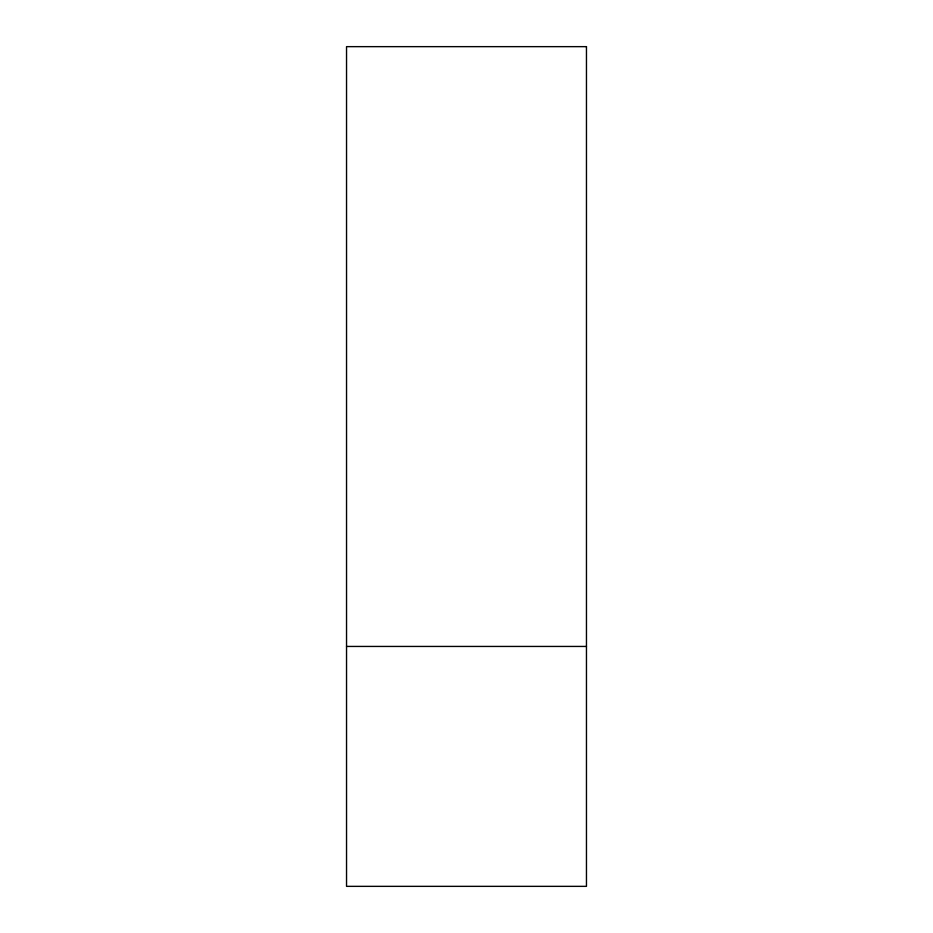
<?xml version="1.0" encoding="UTF-8"?>
<svg xmlns="http://www.w3.org/2000/svg" width="933" height="933" viewBox="0 0 933 933"><rect width="100%" height="100%" fill="white"/><g stroke="black" fill="none" stroke-linecap="round" stroke-linejoin="round"><path stroke-width="1.4" d="M346.54 646.441L586.46 646.441M586.46 46.65L346.54 46.65L346.54 886.35L586.46 886.35L586.46 46.65"/></g></svg>
